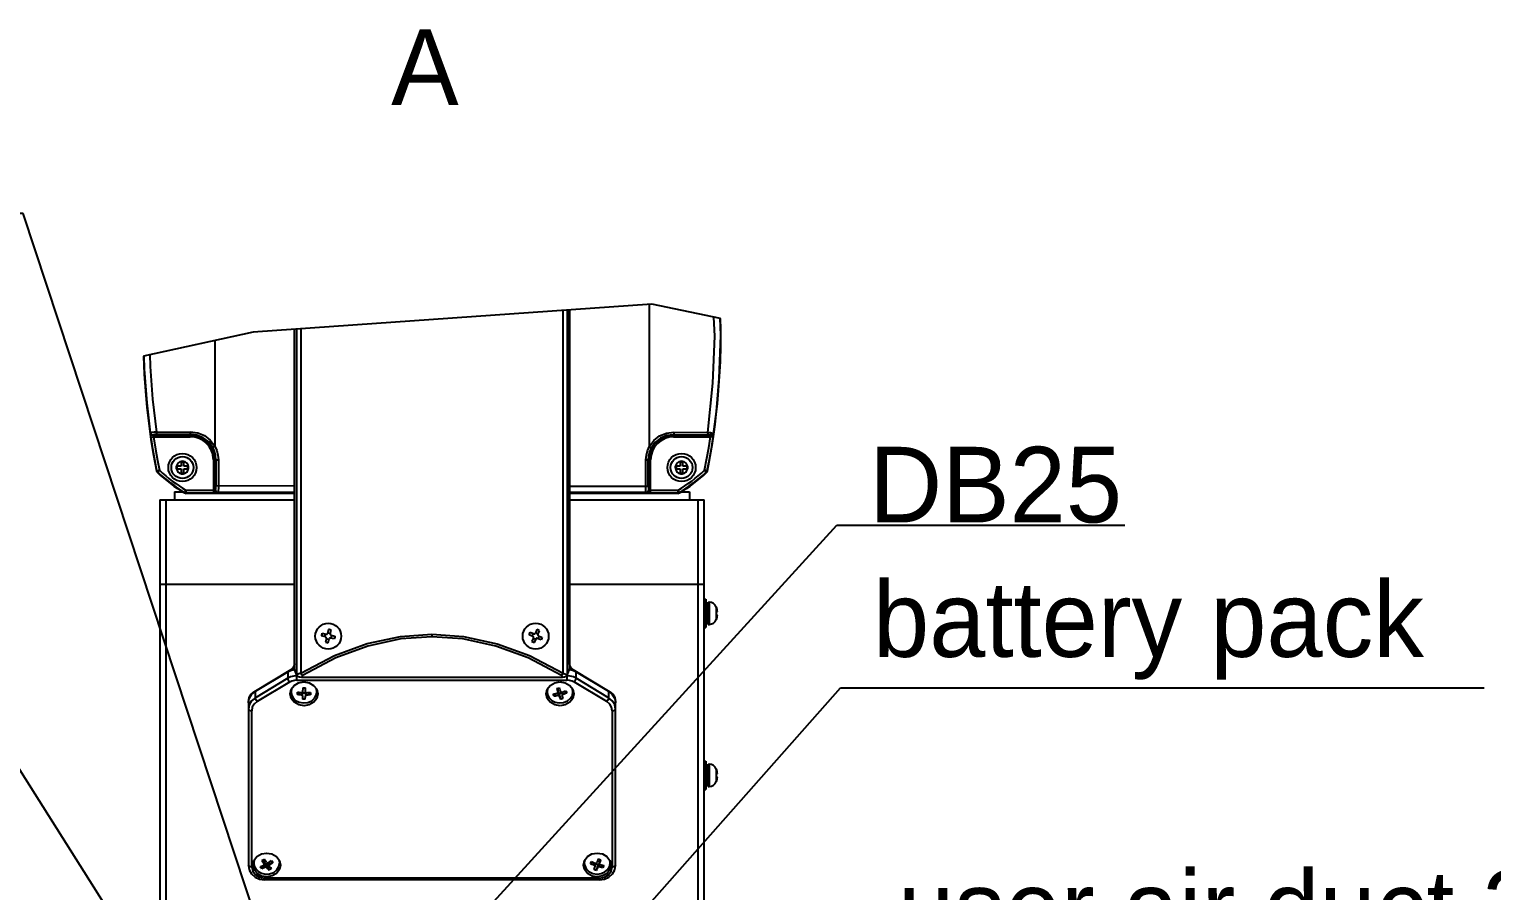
# Model space of a CAD drawing. Header units: millimetres. Extents: x 4086 to 8300, y 123 to 1549.
# Drawn here: x 6841.5 to 6976.9, y 365.7 to 445.4 of the extents above; entities that cross this region are included whole.
import ezdxf
from ezdxf import colors
from ezdxf.entities.mleader import LeaderData, LeaderLine
from ezdxf.math import Vec2, Vec3

# ---------------------------------------------------------------- set-up
doc = ezdxf.new("R2010")
doc.units = ezdxf.units.MM
doc.layers.add('50_ALL_DETAILS', color=7, linetype='Continuous')
doc.styles.add('思源黑', font='SourceHanSansCN-Normal.ttf')

msp = doc.modelspace()

# ---------------------------------------------------------------- linework, layer by layer
for p, q in [((6899.136, 419.992), (6862.229, 417.397)), ((6898.888, 419.974), (6898.888, 406.78)), ((6905.496, 418.673), (6899.136, 419.992)), ((6890.92, 385.824), (6890.92, 419.414)), ((6891.303, 419.441), (6891.303, 385.64)), ((6891.525, 386.701), (6891.525, 419.457)), ((6891.534, 386.256), (6891.534, 419.457)), ((6862.229, 417.397), (6852.073, 415.188)), ((6866.034, 417.665), (6866.034, 386.256)), ((6866.043, 386.701), (6866.043, 417.666)), ((6866.265, 385.64), (6866.265, 417.681)), ((6866.648, 417.708), (6866.648, 385.824)), ((6858.682, 416.626), (6858.682, 406.848)), ((6852.733, 408.075), (6852.738, 408.093)), ((6852.776, 407.685), (6853.013, 407.72)), ((6852.971, 407.869), (6852.976, 407.887)), ((6856.412, 407.869), (6852.971, 407.869)), ((6853.013, 407.72), (6856.412, 407.72)), ((6853.27, 408.156), (6856.39, 408.184)), ((6856.412, 407.944), (6853.296, 407.917)), ((6856.412, 407.944), (6856.412, 407.72)), ((6901.156, 407.72), (6901.156, 407.911)), ((6904.288, 407.878), (6901.156, 407.911)), ((6904.499, 407.869), (6901.156, 407.869)), ((6901.156, 407.72), (6904.554, 407.72)), ((6901.182, 408.15), (6904.318, 408.117)), ((6904.579, 407.904), (6904.499, 407.869)), ((6904.792, 407.685), (6904.554, 407.72)), ((6904.58, 407.794), (6904.59, 407.826)), ((6904.59, 407.826), (6904.583, 407.853)), ((6904.797, 407.722), (6904.792, 407.685)), ((6904.807, 407.792), (6904.797, 407.722)), ((6904.818, 407.881), (6904.807, 407.792)), ((6904.81, 407.825), (6904.827, 407.964)), ((6855.174, 404.999), (6855.174, 404.744)), ((6855.556, 404.999), (6855.174, 404.999)), ((6855.684, 405.448), (6855.438, 405.393)), ((6855.556, 405.381), (6855.556, 404.999)), ((6855.811, 405.381), (6855.556, 405.381)), ((6855.925, 405.395), (6855.684, 405.448)), ((6855.811, 404.999), (6855.811, 405.381)), ((6856.194, 404.999), (6855.811, 404.999)), ((6856.194, 404.744), (6856.194, 404.999)), ((6856.257, 404.936), (6856.212, 405.103)), ((6858.545, 405.587), (6858.545, 402.516)), ((6858.545, 405.587), (6859.009, 405.587)), ((6858.694, 402.768), (6858.694, 405.587)), ((6858.789, 405.587), (6858.789, 403.154)), ((6898.593, 402.92), (6898.593, 405.587)), ((6898.593, 405.587), (6899.023, 405.587)), ((6898.808, 403.142), (6898.808, 405.587)), ((6898.874, 405.587), (6898.874, 402.768)), ((6899.023, 402.516), (6899.023, 405.587)), ((6901.374, 404.999), (6901.374, 404.744)), ((6901.756, 404.999), (6901.374, 404.999)), ((6901.884, 405.448), (6901.638, 405.393)), ((6901.756, 405.381), (6901.756, 404.999)), ((6902.011, 405.381), (6901.756, 405.381)), ((6902.125, 405.395), (6901.884, 405.448)), ((6902.011, 404.999), (6902.011, 405.381)), ((6902.394, 404.999), (6902.011, 404.999)), ((6902.394, 404.744), (6902.394, 404.999)), ((6902.457, 404.936), (6902.412, 405.103)), ((6853.282, 404.56), (6853.56, 404.62)), ((6853.37, 404.405), (6853.565, 404.612)), ((6855.174, 404.744), (6855.556, 404.744)), ((6855.556, 404.744), (6855.556, 404.361)), ((6855.556, 404.361), (6855.811, 404.361)), ((6855.607, 404.292), (6855.684, 404.294)), ((6855.684, 404.294), (6855.758, 404.292)), ((6855.811, 404.361), (6855.811, 404.744)), ((6855.811, 404.744), (6856.194, 404.744)), ((6855.916, 404.343), (6855.999, 404.388)), ((6901.374, 404.744), (6901.756, 404.744)), ((6901.756, 404.744), (6901.756, 404.361)), ((6901.756, 404.361), (6902.011, 404.361)), ((6901.807, 404.292), (6901.884, 404.294)), ((6901.884, 404.294), (6901.958, 404.292)), ((6902.011, 404.361), (6902.011, 404.744)), ((6902.011, 404.744), (6902.394, 404.744)), ((6902.116, 404.343), (6902.199, 404.388)), ((6904.003, 404.612), (6904.198, 404.405)), ((6904.242, 404.57), (6904.006, 404.616)), ((6904.242, 404.57), (6904.285, 404.56)), ((6854.934, 402.621), (6854.934, 401.871)), ((6854.935, 402.621), (6855.708, 402.621)), ((6855.883, 402.513), (6856.028, 402.758)), ((6858.545, 402.755), (6856.031, 402.755)), ((6856.036, 402.471), (6856.036, 402.755)), ((6856.036, 402.516), (6858.545, 402.516)), ((6866.043, 402.471), (6856.036, 402.471)), ((6858.759, 402.794), (6858.694, 402.768)), ((6866.043, 403.166), (6858.789, 403.154)), ((6858.998, 402.554), (6858.933, 402.528)), ((6866.043, 402.567), (6858.998, 402.554)), ((6891.525, 403.159), (6898.808, 403.142)), ((6898.6, 402.542), (6891.525, 402.559)), ((6901.532, 402.471), (6891.525, 402.471)), ((6898.635, 402.528), (6898.6, 402.542)), ((6898.874, 402.768), (6898.839, 402.782)), ((6901.537, 402.755), (6899.023, 402.755)), ((6899.023, 402.516), (6901.532, 402.516)), ((6901.532, 402.755), (6901.532, 402.471)), ((6901.685, 402.513), (6901.54, 402.758)), ((6901.855, 402.621), (6902.633, 402.621)), ((6902.634, 402.621), (6902.634, 401.871)), ((6853.584, 401.871), (6853.584, 294.171)), ((6853.584, 401.871), (6866.043, 401.871)), ((6854.184, 294.171), (6854.184, 401.871)), ((6891.525, 401.871), (6903.984, 401.871)), ((6903.384, 401.871), (6903.384, 294.171)), ((6903.984, 294.171), (6903.984, 401.871)), ((6853.586, 394.071), (6866.043, 394.071)), ((6891.525, 394.071), (6903.982, 394.071)), ((6903.984, 392.676), (6904.134, 392.676)), ((6904.134, 392.676), (6904.134, 390.066)), ((6904.134, 392.156), (6904.347, 392.156)), ((6904.347, 390.351), (6904.347, 392.391)), ((6904.347, 392.391), (6904.437, 392.391)), ((6904.437, 392.391), (6904.437, 390.351)), ((6905.102, 391.948), (6905.102, 390.794)), ((6905.128, 391.881), (6905.122, 391.881)), ((6905.206, 391.499), (6905.122, 391.499)), ((6903.984, 390.066), (6904.134, 390.066)), ((6904.134, 390.587), (6904.347, 390.587)), ((6904.347, 390.351), (6904.437, 390.351)), ((6905.122, 391.244), (6905.206, 391.244)), ((6905.122, 390.861), (6905.127, 390.861)), ((6868.937, 389.186), (6868.567, 389.274)), ((6868.628, 389.531), (6868.998, 389.443)), ((6868.877, 389.201), (6868.938, 389.458)), ((6869.004, 389.078), (6868.917, 388.708)), ((6869.247, 388.957), (6868.99, 389.018)), ((6869.194, 389.88), (6869.107, 389.51)), ((6869.121, 389.571), (6869.378, 389.51)), ((6869.174, 388.647), (6869.261, 389.017)), ((6869.364, 389.449), (6869.451, 389.819)), ((6869.739, 388.996), (6869.369, 389.084)), ((6869.43, 389.341), (6869.8, 389.253)), ((6869.491, 389.327), (6869.43, 389.07)), ((6878.784, 389.428), (6878.784, 389.203)), ((6888.128, 389.23), (6887.779, 389.381)), ((6887.883, 389.623), (6888.232, 389.473)), ((6888.175, 389.112), (6888.024, 388.763)), ((6888.071, 389.255), (6888.175, 389.497)), ((6888.393, 388.95), (6888.15, 389.055)), ((6888.267, 388.658), (6888.417, 389.007)), ((6888.501, 389.869), (6888.351, 389.52)), ((6888.375, 389.577), (6888.618, 389.472)), ((6888.885, 388.904), (6888.535, 389.054)), ((6888.593, 389.415), (6888.744, 389.764)), ((6888.697, 389.272), (6888.593, 389.03)), ((6888.64, 389.297), (6888.989, 389.146)), ((6862.314, 384.115), (6865.746, 386.183)), ((6862.435, 384.156), (6865.43, 385.96)), ((6865.43, 385.96), (6865.43, 385.36)), ((6865.939, 386.359), (6865.808, 386.226)), ((6866.034, 386.226), (6865.808, 386.226)), ((6865.985, 386.166), (6866.041, 386.171)), ((6866.265, 385.642), (6866.034, 386.256)), ((6891.303, 385.64), (6891.534, 386.256)), ((6891.503, 386.173), (6891.583, 386.166)), ((6891.551, 386.517), (6891.525, 386.701)), ((6891.76, 386.226), (6891.534, 386.226)), ((6891.629, 386.359), (6891.551, 386.517)), ((6891.583, 386.166), (6891.873, 386.087)), ((6891.76, 386.226), (6891.629, 386.359)), ((6891.822, 386.183), (6895.253, 384.115)), ((6891.873, 386.087), (6892.138, 385.96)), ((6892.138, 385.36), (6892.138, 385.96)), ((6892.138, 385.96), (6895.132, 384.156)), ((6865.43, 385.36), (6862.435, 383.556)), ((6865.601, 384.997), (6862.607, 383.193)), ((6865.757, 384.342), (6866.033, 384.698)), ((6866.286, 385.592), (6865.985, 385.566)), ((6866.033, 384.698), (6866.442, 384.936)), ((6866.286, 385.183), (6866.286, 385.592)), ((6866.286, 385.183), (6891.281, 385.183)), ((6866.507, 385.484), (6866.713, 385.46)), ((6866.695, 385.744), (6866.648, 385.824)), ((6866.746, 385.668), (6866.695, 385.744)), ((6866.713, 385.46), (6890.855, 385.46)), ((6866.799, 385.599), (6866.746, 385.668)), ((6867.416, 384.939), (6867.83, 384.703)), ((6867.83, 384.703), (6868.11, 384.344)), ((6889.457, 384.342), (6889.733, 384.698)), ((6890.629, 385.022), (6891.116, 384.939)), ((6890.769, 385.599), (6890.821, 385.668)), ((6890.821, 385.668), (6890.874, 385.746)), ((6890.855, 385.46), (6891.058, 385.484)), ((6890.874, 385.746), (6890.92, 385.824)), ((6891.058, 385.484), (6891.215, 385.547)), ((6891.116, 384.939), (6891.53, 384.703)), ((6891.215, 385.547), (6891.303, 385.642)), ((6891.281, 385.592), (6891.281, 385.183)), ((6891.53, 384.703), (6891.81, 384.344)), ((6894.961, 383.193), (6891.966, 384.997)), ((6895.132, 383.556), (6892.138, 385.36)), ((6861.792, 383.178), (6861.861, 383.568)), ((6861.792, 383.09), (6861.869, 383.499)), ((6861.792, 383.178), (6861.792, 383.09)), ((6861.861, 383.568), (6862.039, 383.879)), ((6861.869, 383.499), (6862.091, 383.868)), ((6862.039, 383.879), (6862.314, 384.115)), ((6862.091, 383.868), (6862.435, 384.156)), ((6862.435, 383.556), (6862.091, 383.268)), ((6862.435, 383.556), (6862.435, 384.156)), ((6865.659, 383.917), (6865.757, 384.342)), ((6865.758, 383.49), (6865.659, 383.917)), ((6865.711, 384.142), (6865.757, 383.943)), ((6865.778, 384.359), (6865.734, 384.137)), ((6865.734, 384.137), (6865.734, 384.109)), ((6865.734, 384.109), (6865.778, 383.831)), ((6865.778, 383.831), (6865.922, 383.55)), ((6865.922, 383.55), (6866.162, 383.313)), ((6866.537, 384.029), (6866.328, 383.852)), ((6866.453, 383.831), (6866.328, 383.852)), ((6866.58, 383.815), (6866.453, 383.831)), ((6866.708, 383.802), (6866.58, 383.815)), ((6866.587, 384.043), (6866.716, 384.03)), ((6866.708, 384.039), (6866.708, 383.802)), ((6866.716, 384.03), (6866.761, 384.038)), ((6866.761, 384.038), (6866.794, 384.065)), ((6866.796, 383.722), (6866.786, 383.434)), ((6866.794, 384.065), (6866.808, 384.106)), ((6867.058, 383.979), (6866.794, 383.985)), ((6866.796, 383.722), (6866.796, 384.039)), ((6866.818, 384.477), (6866.808, 384.106)), ((6866.818, 384.477), (6867.082, 384.471)), ((6867.049, 383.428), (6867.06, 383.716)), ((6867.06, 384.033), (6867.058, 383.979)), ((6867.06, 384.033), (6867.06, 383.716)), ((6867.072, 384.1), (6867.082, 384.471)), ((6867.152, 383.791), (6867.106, 383.78)), ((6867.114, 384.03), (6867.159, 384.02)), ((6867.152, 383.791), (6867.152, 384.02)), ((6867.281, 383.798), (6867.152, 383.791)), ((6867.159, 384.02), (6867.288, 384.027)), ((6867.288, 384.027), (6867.415, 384.037)), ((6867.532, 383.824), (6867.303, 384.028)), ((6867.415, 384.037), (6867.54, 384.052)), ((6867.917, 383.513), (6868.077, 383.793)), ((6868.077, 383.793), (6868.133, 384.081)), ((6868.134, 384.109), (6868.09, 384.387)), ((6868.11, 384.344), (6868.209, 383.917)), ((6868.209, 383.917), (6868.111, 383.493)), ((6868.133, 384.081), (6868.134, 384.109)), ((6889.359, 383.917), (6889.457, 384.342)), ((6889.458, 383.49), (6889.359, 383.917)), ((6889.411, 384.142), (6889.457, 383.943)), ((6889.48, 384.372), (6889.434, 384.109)), ((6889.434, 384.109), (6889.481, 383.821)), ((6890.316, 383.956), (6890.092, 383.698)), ((6890.212, 383.71), (6890.092, 383.698)), ((6890.261, 383.946), (6890.384, 383.968)), ((6890.34, 384.422), (6890.594, 384.485)), ((6890.384, 383.968), (6890.424, 383.987)), ((6890.41, 384.181), (6890.446, 384.064)), ((6890.424, 383.987), (6890.446, 384.021)), ((6890.446, 384.381), (6890.428, 384.433)), ((6890.446, 384.381), (6890.446, 384.064)), ((6890.446, 384.021), (6890.446, 384.064)), ((6890.457, 383.968), (6890.457, 383.748)), ((6890.544, 384.046), (6890.569, 384.011)), ((6890.569, 383.695), (6890.569, 384.011)), ((6890.586, 383.96), (6890.569, 384.011)), ((6890.839, 384.023), (6890.586, 383.96)), ((6890.674, 383.42), (6890.586, 383.96)), ((6890.628, 384.363), (6890.594, 384.485)), ((6890.664, 384.244), (6890.628, 384.363)), ((6890.639, 383.505), (6890.674, 383.42)), ((6890.699, 384.127), (6890.664, 384.244)), ((6890.717, 383.428), (6890.674, 383.42)), ((6890.763, 384.072), (6890.811, 384.074)), ((6890.811, 384.074), (6890.934, 384.115)), ((6890.822, 384.075), (6890.822, 383.854)), ((6890.858, 383.661), (6890.822, 383.758)), ((6890.884, 383.854), (6890.844, 383.831)), ((6890.884, 383.854), (6890.884, 384.075)), ((6891.007, 383.895), (6890.884, 383.854)), ((6890.934, 384.115), (6891.056, 384.159)), ((6891.249, 383.987), (6891.011, 384.142)), ((6891.056, 384.159), (6891.176, 384.207)), ((6891.811, 383.493), (6891.535, 383.136)), ((6891.61, 383.504), (6891.779, 383.799)), ((6891.779, 383.799), (6891.834, 384.109)), ((6891.834, 384.109), (6891.792, 384.367)), ((6891.81, 384.344), (6891.909, 383.917)), ((6891.909, 383.917), (6891.811, 383.493)), ((6895.132, 384.156), (6895.132, 383.556)), ((6895.132, 384.156), (6895.477, 383.868)), ((6895.477, 383.268), (6895.132, 383.556)), ((6895.477, 383.868), (6895.699, 383.499)), ((6895.699, 383.499), (6895.776, 383.09)), ((6895.707, 383.568), (6895.776, 383.178)), ((6895.776, 383.09), (6895.776, 383.178)), ((6861.792, 383.09), (6861.792, 368.037)), ((6862.092, 367.887), (6862.092, 382.34)), ((6895.476, 382.34), (6895.476, 367.887)), ((6895.776, 368.037), (6895.776, 383.09)), ((6903.984, 377.676), (6904.134, 377.676)), ((6904.134, 377.676), (6904.134, 375.066)), ((6904.134, 377.156), (6904.347, 377.156)), ((6904.347, 377.391), (6904.437, 377.391)), ((6904.347, 375.351), (6904.347, 377.391)), ((6904.437, 377.391), (6904.437, 375.351)), ((6905.102, 376.948), (6905.102, 375.794)), ((6905.128, 376.881), (6905.122, 376.881)), ((6905.206, 376.499), (6905.122, 376.499)), ((6903.984, 375.066), (6904.134, 375.066)), ((6904.134, 375.587), (6904.347, 375.587)), ((6904.347, 375.351), (6904.437, 375.351)), ((6905.122, 376.244), (6905.206, 376.244)), ((6905.122, 375.861), (6905.127, 375.861)), ((6862.209, 368.069), (6862.307, 368.494)), ((6862.261, 368.294), (6862.307, 368.094)), ((6862.336, 368.532), (6862.284, 368.261)), ((6862.284, 368.261), (6862.334, 367.964)), ((6862.307, 368.494), (6862.583, 368.85)), ((6862.583, 368.85), (6862.992, 369.088)), ((6863.047, 368.481), (6863.232, 368.584)), ((6863.219, 368.525), (6863.047, 368.481)), ((6863.183, 368.266), (6863.253, 368.163)), ((6863.219, 368.525), (6863.313, 368.577)), ((6863.253, 368.48), (6863.219, 368.525)), ((6863.232, 368.584), (6863.27, 368.605)), ((6863.253, 368.48), (6863.253, 368.163)), ((6863.267, 368.18), (6863.267, 368.438)), ((6863.337, 368.496), (6863.27, 368.605)), ((6863.406, 368.389), (6863.337, 368.496)), ((6863.475, 368.286), (6863.406, 368.389)), ((6863.475, 368.286), (6863.51, 368.257)), ((6863.51, 368.257), (6863.554, 368.249)), ((6863.554, 368.249), (6863.599, 368.263)), ((6863.599, 368.263), (6863.707, 368.333)), ((6863.701, 368.003), (6863.701, 368.286)), ((6863.707, 368.333), (6863.814, 368.406)), ((6863.742, 368.07), (6863.742, 368.322)), ((6863.814, 368.406), (6863.919, 368.482)), ((6864.062, 368.29), (6863.815, 368.406)), ((6863.966, 369.091), (6864.38, 368.855)), ((6864.38, 368.855), (6864.66, 368.496)), ((6864.619, 367.923), (6864.684, 368.261)), ((6864.684, 368.261), (6864.64, 368.521)), ((6864.66, 368.496), (6864.759, 368.069)), ((6892.809, 368.069), (6892.907, 368.494)), ((6892.861, 368.294), (6892.907, 368.094)), ((6892.884, 368.261), (6892.919, 368.013)), ((6892.907, 368.494), (6893.183, 368.85)), ((6893.676, 368.3), (6893.473, 368.178)), ((6893.801, 368.285), (6893.921, 368.237)), ((6894.01, 368.248), (6894.037, 368.283)), ((6894.081, 368.397), (6894.037, 368.283)), ((6894.169, 368.633), (6894.416, 368.554)), ((6894.279, 368.175), (6894.285, 368.52)), ((6894.28, 368.493), (6894.285, 368.52)), ((6894.306, 368.571), (6894.285, 368.52)), ((6894.285, 368.203), (6894.329, 368.317)), ((6894.329, 368.317), (6894.373, 368.434)), ((6894.373, 368.434), (6894.416, 368.554)), ((6894.98, 368.855), (6895.26, 368.496)), ((6895.284, 368.261), (6895.249, 368.509)), ((6895.26, 368.496), (6895.359, 368.069)), ((6895.282, 368.203), (6895.284, 368.261)), ((6861.792, 368.037), (6861.863, 367.628)), ((6861.863, 367.628), (6862.073, 367.256)), ((6862.092, 367.887), (6862.185, 367.486)), ((6862.185, 367.486), (6862.443, 367.152)), ((6862.308, 367.642), (6862.209, 368.069)), ((6862.588, 367.283), (6862.308, 367.642)), ((6862.334, 367.964), (6862.474, 367.699)), ((6862.443, 367.152), (6862.829, 366.928)), ((6862.474, 367.699), (6862.709, 367.467)), ((6862.829, 366.928), (6863.292, 366.848)), ((6862.952, 367.852), (6862.906, 367.918)), ((6863.247, 368.041), (6863.048, 367.726)), ((6863.154, 367.766), (6863.048, 367.726)), ((6863.118, 368.004), (6863.226, 368.055)), ((6863.26, 367.812), (6863.154, 367.766)), ((6863.226, 368.055), (6863.257, 368.083)), ((6863.267, 368.119), (6863.253, 368.163)), ((6863.257, 368.083), (6863.267, 368.119)), ((6863.368, 367.863), (6863.26, 367.812)), ((6863.316, 368.15), (6863.267, 368.217)), ((6863.267, 368.119), (6863.267, 368.156)), ((6863.316, 368.15), (6863.288, 368.106)), ((6863.368, 368.18), (6863.316, 368.15)), ((6863.368, 368.18), (6863.368, 367.863)), ((6863.458, 368.183), (6863.493, 368.156)), ((6863.493, 367.839), (6863.458, 367.865)), ((6863.493, 367.839), (6863.493, 368.156)), ((6863.526, 368.111), (6863.493, 368.156)), ((6863.493, 367.839), (6863.562, 367.755)), ((6863.701, 368.208), (6863.526, 368.111)), ((6863.698, 367.604), (6863.526, 368.111)), ((6863.562, 367.755), (6863.631, 367.676)), ((6863.631, 367.676), (6863.698, 367.604)), ((6863.736, 367.622), (6863.698, 367.604)), ((6863.71, 368.038), (6863.701, 368.003)), ((6863.701, 368.003), (6863.715, 367.963)), ((6863.742, 368.07), (6863.71, 368.038)), ((6863.784, 367.879), (6863.715, 367.963)), ((6863.85, 368.14), (6863.742, 368.07)), ((6863.747, 367.247), (6864.132, 367.386)), ((6863.92, 367.727), (6863.884, 367.704)), ((6864.132, 367.386), (6864.431, 367.622)), ((6864.431, 367.622), (6864.619, 367.923)), ((6864.759, 368.069), (6864.661, 367.644)), ((6892.908, 367.642), (6892.809, 368.069)), ((6893.188, 367.283), (6892.908, 367.642)), ((6893.308, 367.468), (6893.668, 367.286)), ((6893.59, 368.122), (6893.473, 368.178)), ((6893.709, 368.07), (6893.59, 368.122)), ((6893.83, 368.022), (6893.709, 368.07)), ((6893.795, 367.738), (6893.751, 367.654)), ((6893.839, 367.827), (6893.795, 367.738)), ((6893.83, 368.237), (6893.83, 368.022)), ((6893.883, 367.922), (6893.839, 367.827)), ((6893.883, 367.922), (6893.889, 367.947)), ((6893.889, 367.947), (6893.889, 368.237)), ((6894.109, 368.109), (6893.902, 368.176)), ((6894.109, 368.109), (6893.999, 367.575)), ((6894.086, 367.748), (6894.131, 367.843)), ((6894.131, 368.16), (6894.109, 368.109)), ((6894.131, 368.16), (6894.157, 368.192)), ((6894.131, 368.16), (6894.131, 367.843)), ((6894.158, 367.874), (6894.131, 367.843)), ((6894.157, 368.192), (6894.197, 368.209)), ((6894.197, 368.209), (6894.246, 368.206)), ((6894.246, 367.889), (6894.246, 368.206)), ((6894.367, 367.86), (6894.246, 367.889)), ((6894.276, 366.848), (6894.739, 366.928)), ((6894.285, 368.203), (6894.279, 368.175)), ((6894.299, 368.125), (6894.338, 368.103)), ((6894.338, 368.103), (6894.458, 368.074)), ((6894.603, 367.816), (6894.38, 368.093)), ((6894.458, 368.074), (6894.577, 368.05)), ((6894.577, 368.05), (6894.695, 368.031)), ((6895.261, 367.644), (6894.985, 367.288)), ((6895.21, 367.901), (6895.282, 368.203)), ((6895.359, 368.069), (6895.261, 367.644)), ((6895.383, 367.486), (6895.476, 367.887)), ((6895.704, 367.628), (6895.776, 368.037)), ((6862.825, 366.764), (6863.292, 366.698)), ((6863.292, 366.698), (6863.292, 366.848)), ((6894.276, 366.848), (6863.292, 366.848)), ((6894.276, 366.698), (6863.292, 366.698)), ((6894.276, 366.848), (6894.276, 366.698)), ((6894.276, 366.698), (6894.744, 366.765))]:
    msp.add_line(p, q)
for points in [[(6904.318, 408.117), (6904.797, 412.694), (6904.956, 417.039), (6904.89, 418.798)], [(6904.751, 407.118), (6904.877, 407.972), (6904.993, 408.842), (6905.104, 409.773), (6905.212, 410.81), (6905.316, 411.99), (6905.408, 413.292), (6905.477, 414.68), (6905.517, 416.131), (6905.521, 417.637), (6905.496, 418.673)], [(6905.424, 418.687), (6905.479, 417.128), (6905.351, 413.125), (6905.087, 410.055), (6904.827, 407.964)], [(6852.073, 415.188), (6852.147, 413.517), (6852.255, 411.941), (6852.394, 410.43), (6852.561, 408.949), (6852.761, 407.479), (6852.998, 406.021), (6853.282, 404.56)], [(6852.738, 408.093), (6852.413, 410.866), (6852.184, 413.978), (6852.152, 415.205)], [(6852.679, 415.32), (6852.706, 414.234), (6852.919, 411.195), (6853.27, 408.156)], [(6852.776, 407.685), (6852.751, 407.872), (6852.736, 408.014), (6852.733, 408.075)], [(6852.733, 408.075), (6852.774, 407.972), (6852.859, 407.897), (6852.971, 407.869)], [(6853.27, 408.156), (6853.061, 408.141), (6852.893, 408.124), (6852.78, 408.107), (6852.738, 408.093)], [(6852.738, 408.093), (6852.779, 407.99), (6852.863, 407.915), (6852.976, 407.887)], [(6853.326, 404.57), (6853.124, 405.576), (6852.942, 406.614), (6852.776, 407.685)], [(6852.971, 407.869), (6852.973, 407.845), (6852.988, 407.792), (6853.013, 407.72)], [(6853.296, 407.917), (6853.133, 407.912), (6853.02, 407.901), (6852.976, 407.887)], [(6853.013, 407.72), (6853.19, 406.579), (6853.376, 405.533), (6853.561, 404.615)], [(6853.27, 408.156), (6853.274, 408.044), (6853.283, 407.957), (6853.296, 407.917)], [(6856.39, 408.184), (6856.393, 408.072), (6856.401, 407.985), (6856.412, 407.944)], [(6856.39, 408.184), (6857.098, 408.091), (6857.726, 407.827), (6858.265, 407.406), (6858.682, 406.848)], [(6858.493, 406.732), (6858.119, 407.234), (6857.613, 407.628), (6857.03, 407.868), (6856.412, 407.944)], [(6898.888, 406.78), (6899.308, 407.363), (6899.845, 407.789), (6900.481, 408.059), (6901.182, 408.15)], [(6901.156, 407.911), (6900.528, 407.831), (6899.93, 407.576), (6899.438, 407.178), (6899.076, 406.67)], [(6901.182, 408.15), (6901.178, 408.038), (6901.168, 407.951), (6901.156, 407.911)], [(6904.007, 404.615), (6904.228, 405.722), (6904.397, 406.701), (6904.554, 407.72)], [(6904.792, 407.685), (6904.626, 406.614), (6904.444, 405.576), (6904.242, 404.57)], [(6904.318, 408.117), (6904.313, 408.006), (6904.303, 407.918), (6904.288, 407.878)], [(6904.499, 407.869), (6904.437, 407.874), (6904.37, 407.876), (6904.288, 407.878)], [(6904.318, 408.117), (6904.447, 408.108), (6904.566, 408.098), (6904.668, 408.088)], [(6904.583, 407.853), (6904.555, 407.864), (6904.499, 407.869)], [(6904.554, 407.72), (6904.569, 407.76), (6904.58, 407.794)], [(6904.668, 408.088), (6904.639, 407.983), (6904.579, 407.904)], [(6904.827, 407.964), (6904.788, 407.891), (6904.703, 407.841), (6904.59, 407.826)], [(6904.668, 408.088), (6904.765, 408.066), (6904.814, 408.029), (6904.827, 407.964)], [(6858.682, 406.848), (6858.591, 406.796), (6858.523, 406.755), (6858.493, 406.733)], [(6858.789, 405.587), (6858.756, 405.984), (6858.656, 406.37), (6858.493, 406.732)], [(6858.682, 406.848), (6858.862, 406.449), (6858.972, 406.024), (6859.009, 405.587)], [(6898.593, 405.587), (6898.627, 405.999), (6898.726, 406.401), (6898.888, 406.78)], [(6899.076, 406.67), (6898.929, 406.325), (6898.839, 405.961), (6898.808, 405.587)], [(6898.888, 406.78), (6898.979, 406.731), (6899.046, 406.691), (6899.076, 406.67)], [(6904.285, 404.56), (6904.458, 405.408), (6904.612, 406.262), (6904.751, 407.118)], [(6855.438, 405.393), (6855.26, 405.263), (6855.154, 405.099), (6855.11, 404.931), (6855.115, 404.777)], [(6856.212, 405.103), (6856.104, 405.266), (6855.925, 405.395)], [(6855.999, 404.388), (6856.08, 404.452), (6856.154, 404.538), (6856.216, 404.647), (6856.254, 404.781), (6856.257, 404.936)], [(6859.009, 405.587), (6859.008, 402.92), (6859.006, 402.734), (6859.002, 402.604), (6858.998, 402.554)], [(6901.638, 405.393), (6901.46, 405.263), (6901.354, 405.099), (6901.31, 404.931), (6901.315, 404.777)], [(6902.412, 405.103), (6902.304, 405.266), (6902.125, 405.395)], [(6902.199, 404.388), (6902.28, 404.452), (6902.354, 404.538), (6902.416, 404.647), (6902.454, 404.781), (6902.457, 404.936)], [(6855.115, 404.777), (6855.154, 404.644), (6855.215, 404.536)], [(6855.215, 404.536), (6855.289, 404.451), (6855.369, 404.388), (6855.45, 404.344), (6855.531, 404.319), (6855.607, 404.292)], [(6855.758, 404.292), (6855.835, 404.319), (6855.916, 404.343)], [(6901.315, 404.777), (6901.354, 404.644), (6901.415, 404.536)], [(6901.415, 404.536), (6901.489, 404.451), (6901.569, 404.388), (6901.65, 404.344), (6901.731, 404.319), (6901.807, 404.292)], [(6901.958, 404.292), (6902.035, 404.319), (6902.116, 404.343)], [(6858.545, 402.755), (6858.614, 402.757), (6858.669, 402.761), (6858.694, 402.768)], [(6858.933, 402.528), (6858.87, 402.522), (6858.73, 402.517), (6858.545, 402.516)], [(6858.933, 402.528), (6858.816, 402.559), (6858.728, 402.645), (6858.694, 402.768)], [(6858.759, 402.794), (6858.774, 402.846), (6858.785, 402.979), (6858.789, 403.154)], [(6858.759, 402.794), (6858.79, 402.677), (6858.875, 402.588), (6858.998, 402.554)], [(6898.6, 402.542), (6898.597, 402.596), (6898.595, 402.723), (6898.593, 402.92)], [(6898.6, 402.542), (6898.717, 402.573), (6898.805, 402.659), (6898.839, 402.782)], [(6898.874, 402.768), (6898.843, 402.651), (6898.757, 402.562), (6898.635, 402.528)], [(6899.023, 402.516), (6898.838, 402.517), (6898.698, 402.522), (6898.635, 402.528)], [(6898.808, 403.142), (6898.812, 402.969), (6898.824, 402.836), (6898.839, 402.782)], [(6898.874, 402.768), (6898.898, 402.762), (6898.953, 402.757), (6899.023, 402.755)], [(6866.648, 385.824), (6869.762, 387.463), (6872.778, 388.565), (6875.87, 389.226), (6878.784, 389.428)], [(6878.784, 389.203), (6875.905, 389.001), (6872.849, 388.339), (6869.873, 387.237), (6866.799, 385.599)], [(6868.567, 389.274), (6868.586, 389.36), (6868.606, 389.446), (6868.628, 389.531)], [(6868.917, 388.708), (6869.002, 388.686), (6869.087, 388.665), (6869.174, 388.647)], [(6869.451, 389.819), (6869.366, 389.841), (6869.28, 389.862), (6869.194, 389.88)], [(6869.8, 389.253), (6869.782, 389.167), (6869.762, 389.081), (6869.739, 388.996)], [(6878.784, 389.428), (6881.709, 389.225), (6884.805, 388.561), (6887.816, 387.459), (6890.92, 385.824)], [(6890.769, 385.599), (6887.683, 387.243), (6884.701, 388.344), (6881.649, 389.003), (6878.784, 389.203)], [(6887.779, 389.381), (6887.812, 389.462), (6887.846, 389.543), (6887.883, 389.623)], [(6888.024, 388.763), (6888.104, 388.726), (6888.185, 388.691), (6888.267, 388.658)], [(6888.744, 389.764), (6888.664, 389.801), (6888.583, 389.836), (6888.501, 389.869)], [(6888.989, 389.146), (6888.956, 389.065), (6888.921, 388.984), (6888.885, 388.904)], [(6865.43, 385.96), (6865.695, 386.087), (6865.985, 386.166)], [(6865.808, 386.226), (6865.788, 386.211), (6865.767, 386.196), (6865.746, 386.183)], [(6866.043, 386.701), (6866.017, 386.517), (6865.939, 386.359)], [(6891.822, 386.183), (6891.8, 386.196), (6891.78, 386.211), (6891.76, 386.226)], [(6865.985, 385.566), (6865.695, 385.487), (6865.43, 385.36)], [(6865.43, 385.36), (6865.453, 385.256), (6865.516, 385.123), (6865.601, 384.997)], [(6866.286, 385.183), (6866.045, 385.161), (6865.813, 385.099), (6865.601, 384.997)], [(6866.648, 385.824), (6866.473, 385.781), (6866.346, 385.72), (6866.265, 385.639)], [(6866.265, 385.642), (6866.349, 385.549), (6866.507, 385.484)], [(6866.442, 384.936), (6866.929, 385.022), (6867.416, 384.939)], [(6866.799, 385.599), (6866.761, 385.563), (6866.732, 385.516), (6866.713, 385.46)], [(6889.733, 384.698), (6890.142, 384.936), (6890.629, 385.022)], [(6890.769, 385.599), (6890.807, 385.564), (6890.835, 385.516), (6890.855, 385.46)], [(6890.92, 385.824), (6891.096, 385.781), (6891.222, 385.72), (6891.303, 385.639)], [(6892.138, 385.36), (6891.873, 385.487), (6891.583, 385.566), (6891.281, 385.592)], [(6891.966, 384.997), (6891.754, 385.099), (6891.523, 385.161), (6891.281, 385.183)], [(6891.966, 384.997), (6892.052, 385.123), (6892.115, 385.256), (6892.138, 385.36)], [(6862.091, 383.268), (6861.869, 382.9), (6861.792, 382.49)], [(6862.607, 383.193), (6862.331, 382.962), (6862.153, 382.668), (6862.092, 382.34)], [(6862.607, 383.193), (6862.521, 383.32), (6862.458, 383.453), (6862.435, 383.556)], [(6866.451, 382.895), (6866.038, 383.132), (6865.758, 383.49)], [(6866.162, 383.313), (6866.492, 383.143), (6866.901, 383.07)], [(6866.328, 383.852), (6866.329, 383.927), (6866.331, 384.003), (6866.335, 384.081)], [(6866.335, 384.081), (6866.46, 384.06), (6866.587, 384.043)], [(6866.796, 383.722), (6866.785, 383.76), (6866.753, 383.788), (6866.708, 383.802)], [(6866.917, 383.427), (6866.873, 383.429), (6866.829, 383.431), (6866.786, 383.434)], [(6866.901, 383.07), (6867.301, 383.119), (6867.652, 383.276), (6867.917, 383.513)], [(6867.049, 383.428), (6867.005, 383.427), (6866.961, 383.426), (6866.917, 383.427)], [(6867.106, 383.78), (6867.073, 383.753), (6867.06, 383.716)], [(6867.072, 384.1), (6867.083, 384.059), (6867.114, 384.03)], [(6867.532, 383.824), (6867.408, 383.809), (6867.281, 383.798)], [(6868.111, 383.493), (6867.835, 383.136), (6867.426, 382.899)], [(6867.54, 384.052), (6867.539, 383.975), (6867.537, 383.898), (6867.532, 383.824)], [(6890.639, 382.813), (6890.151, 382.895), (6889.738, 383.132), (6889.458, 383.49)], [(6889.481, 383.821), (6889.63, 383.54), (6889.865, 383.311)], [(6889.865, 383.311), (6890.177, 383.148), (6890.552, 383.072), (6890.967, 383.11)], [(6890.019, 383.918), (6890.139, 383.93), (6890.261, 383.946)], [(6890.092, 383.698), (6890.066, 383.769), (6890.041, 383.842), (6890.019, 383.918)], [(6890.457, 383.748), (6890.334, 383.727), (6890.212, 383.71)], [(6890.34, 384.422), (6890.375, 384.3), (6890.41, 384.181)], [(6890.457, 384.065), (6890.504, 384.065), (6890.544, 384.046)], [(6890.569, 383.695), (6890.544, 383.728), (6890.504, 383.747), (6890.457, 383.748)], [(6890.569, 383.695), (6890.604, 383.597), (6890.639, 383.505)], [(6890.699, 384.127), (6890.724, 384.091), (6890.763, 384.072)], [(6890.801, 383.447), (6890.759, 383.437), (6890.717, 383.428)], [(6890.928, 383.483), (6890.886, 383.47), (6890.844, 383.458), (6890.801, 383.447)], [(6890.844, 383.831), (6890.821, 383.797), (6890.822, 383.758)], [(6890.928, 383.483), (6890.893, 383.569), (6890.858, 383.661)], [(6890.967, 383.11), (6891.33, 383.263), (6891.61, 383.504)], [(6891.249, 383.987), (6891.129, 383.939), (6891.007, 383.895)], [(6891.176, 384.207), (6891.202, 384.132), (6891.227, 384.059), (6891.249, 383.987)], [(6895.132, 383.556), (6895.109, 383.453), (6895.047, 383.32), (6894.961, 383.193)], [(6895.476, 382.34), (6895.415, 382.668), (6895.237, 382.962), (6894.961, 383.193)], [(6895.253, 384.115), (6895.529, 383.879), (6895.707, 383.568)], [(6895.776, 382.49), (6895.699, 382.9), (6895.477, 383.268)], [(6861.792, 382.49), (6861.832, 382.415), (6861.942, 382.36), (6862.092, 382.34)], [(6867.426, 382.899), (6866.939, 382.813), (6866.451, 382.895)], [(6891.535, 383.136), (6891.126, 382.899), (6890.639, 382.813)], [(6895.476, 382.34), (6895.626, 382.36), (6895.736, 382.415), (6895.776, 382.49)], [(6862.992, 369.088), (6863.479, 369.173), (6863.966, 369.091)], [(6863.047, 368.481), (6863.115, 368.372), (6863.183, 368.266)], [(6863.253, 368.48), (6863.267, 368.442), (6863.267, 368.438)], [(6864.062, 368.29), (6863.957, 368.213), (6863.85, 368.14)], [(6863.919, 368.482), (6863.969, 368.417), (6864.016, 368.353), (6864.062, 368.29)], [(6892.937, 368.533), (6892.886, 368.318), (6892.884, 368.261)], [(6893.183, 368.85), (6893.592, 369.088), (6894.079, 369.173)], [(6893.473, 368.178), (6893.502, 368.248), (6893.532, 368.319), (6893.565, 368.392)], [(6893.565, 368.392), (6893.682, 368.337), (6893.801, 368.285)], [(6893.921, 368.237), (6893.968, 368.231), (6894.01, 368.248)], [(6894.079, 369.173), (6894.566, 369.091), (6894.98, 368.855)], [(6894.169, 368.633), (6894.125, 368.514), (6894.081, 368.397)], [(6862.092, 367.887), (6861.942, 367.907), (6861.832, 367.962), (6861.792, 368.037)], [(6862.073, 367.256), (6862.404, 366.957), (6862.825, 366.764)], [(6863.976, 367.051), (6863.489, 366.965), (6863.001, 367.047), (6862.588, 367.283)], [(6862.709, 367.467), (6863.011, 367.306), (6863.363, 367.227), (6863.747, 367.247)], [(6862.906, 367.918), (6863.011, 367.959), (6863.118, 368.004)], [(6863.048, 367.726), (6862.999, 367.788), (6862.952, 367.852)], [(6863.368, 368.18), (6863.413, 368.192), (6863.458, 368.183)], [(6863.458, 367.865), (6863.413, 367.873), (6863.368, 367.863)], [(6863.811, 367.662), (6863.773, 367.641), (6863.736, 367.622)], [(6863.92, 367.727), (6863.853, 367.8), (6863.784, 367.879)], [(6863.884, 367.704), (6863.847, 367.683), (6863.811, 367.662)], [(6864.661, 367.644), (6864.385, 367.288), (6863.976, 367.051)], [(6892.919, 368.013), (6893.058, 367.721), (6893.308, 367.468)], [(6894.089, 366.965), (6893.601, 367.047), (6893.188, 367.283)], [(6893.668, 367.286), (6894.065, 367.222), (6894.456, 367.273), (6894.795, 367.423)], [(6893.875, 367.611), (6893.833, 367.625), (6893.792, 367.639), (6893.751, 367.654)], [(6893.889, 367.947), (6893.887, 367.961), (6893.868, 367.997), (6893.83, 368.022)], [(6893.999, 367.575), (6893.957, 367.586), (6893.916, 367.598), (6893.875, 367.611)], [(6893.999, 367.575), (6894.042, 367.659), (6894.086, 367.748)], [(6894.985, 367.288), (6894.576, 367.051), (6894.089, 366.965)], [(6894.246, 367.889), (6894.199, 367.891), (6894.158, 367.874)], [(6894.279, 368.175), (6894.28, 368.161), (6894.299, 368.125)], [(6894.603, 367.816), (6894.486, 367.836), (6894.367, 367.86)], [(6894.695, 368.031), (6894.666, 367.957), (6894.636, 367.885), (6894.603, 367.816)], [(6894.739, 366.928), (6895.124, 367.152), (6895.383, 367.486)], [(6894.744, 366.765), (6895.164, 366.957), (6895.495, 367.256), (6895.704, 367.628)], [(6894.795, 367.423), (6895.05, 367.644), (6895.21, 367.901)], [(6895.776, 368.037), (6895.736, 367.962), (6895.626, 367.907), (6895.476, 367.887)]]:
    msp.add_lwpolyline(points)
for centre, radius in [((6855.684, 404.871), 1.305), ((6901.884, 404.871), 1.305), ((6855.684, 404.871), 1.02), ((6901.884, 404.871), 1.02), ((6869.184, 389.256), 1.2), ((6888.384, 389.256), 1.2)]:
    msp.add_circle(centre, radius)
for centre, radius, start, end in [((6856.412, 405.587), 2.282, 0, 90), ((6856.412, 405.587), 2.132, 0, 90.00003), ((6901.156, 405.587), 2.282, 90, 180), ((6901.156, 405.587), 2.132, 90, 180), ((6853.576, 404.624), 0.3, 192.21246, 226.75413), ((6853.576, 404.624), 0.256, 192.21246, 226.75413), ((6863.236, 414.894), 14.4, 226.75413, 239.2927), ((6863.236, 414.894), 14.356, 226.75413, 239.2927), ((6863.236, 414.894), 14.116, 226.73465, 239.30935), ((6894.332, 414.894), 14.116, 300.69065, 313.26544), ((6894.332, 414.894), 14.356, 300.7073, 313.24587), ((6894.332, 414.894), 14.4, 300.7073, 313.24587), ((6903.992, 404.624), 0.256, 313.24587, 347.78754), ((6903.992, 404.624), 0.3, 313.24587, 347.78754), ((6856.036, 402.771), 0.3, 239.2927, 270), ((6856.036, 402.771), 0.256, 239.2927, 270), ((6901.532, 402.771), 0.256, 270, 300.7073), ((6901.532, 402.771), 0.3, 270, 300.7073), ((6904.437, 391.671), 0.72, 22.61979, 89.99977), ((6903.717, 391.371), 1.495, 4.89378, 22.61986), ((6903.717, 391.371), 1.411, 354.81427, 5.18573), ((6904.437, 391.071), 0.72, 270, 337.38021), ((6903.717, 391.371), 1.495, 337.38014, 355.10622), ((6868.917, 389.099), 0.09, 346.6731, 76.6731), ((6869.019, 389.531), 0.09, 256.6731, 346.6731), ((6869.349, 388.996), 0.09, 76.6731, 166.6731), ((6869.451, 389.428), 0.09, 166.6731, 256.6731), ((6888.092, 389.148), 0.09, 336.6731, 66.6731), ((6888.268, 389.555), 0.09, 246.6731, 336.6731), ((6888.5, 388.972), 0.09, 66.6731, 156.6731), ((6888.676, 389.38), 0.09, 156.6731, 246.6731), ((6904.437, 376.671), 0.72, 22.61979, 89.99977), ((6903.717, 376.371), 1.495, 4.89378, 22.61986), ((6903.717, 376.371), 1.411, 354.81427, 5.18573), ((6904.437, 376.071), 0.72, 270, 337.38021), ((6903.717, 376.371), 1.495, 337.38014, 355.10622)]:
    msp.add_arc(centre, radius, start, end)

# ---------------------------------------------------------------- texts
at = {"layer": '50_ALL_DETAILS', "color": 7, "linetype": 'Continuous', "insert": (6875.007, 445.448), "char_height": 7, "width": 4.22315, "attachment_point": 1, "line_spacing_factor": 0.9, "style": '思源黑'}
msp.add_mtext('A', dxfattribs=at)

# ---------------------------------------------------------------- leaders
ml = msp.add_multileader_mtext('Standard')
ml.set_content('{\\C256;network port}', style='思源黑')
ml.set_leader_properties()
ml.build(insert=Vec2(0, 0))
ml.multileader.update_dxf_attribs({"text_left_attachment_type": 5, "text_right_attachment_type": 5, "dogleg_length": 1, "arrow_head_size": 6})
ctx = ml.context
ctx.base_point, ctx.char_height, ctx.arrow_head_size, ctx.plane_origin = Vec3(6779.359, 428.389), 7, 6, Vec3(6865.368, 354.384)
ctx.left_attachment, ctx.right_attachment, ctx.text_align_type = 5, 5, 2
notes = []
notes.append((ctx, [(0, (1, 1, 0), (6840.947, 428.389), (-1, 0), 1, [(0, [(6865.368, 354.384)], 0, [])])]))
ctx.mtext.insert, ctx.mtext.alignment, ctx.mtext.flow_direction = Vec3(6837.947, 438.218), 3, 5
ml = msp.add_multileader_mtext('Standard')
ml.set_content('DB25', style='思源黑')
ml.set_leader_properties()
ml.build(insert=Vec2(0, 0))
ml.multileader.update_dxf_attribs({"text_left_attachment_type": 5, "text_right_attachment_type": 5, "dogleg_length": 1, "arrow_head_size": 6})
ctx = ml.context
ctx.base_point, ctx.char_height, ctx.arrow_head_size, ctx.plane_origin = Vec3(6917.251, 399.536), 7, 6, Vec3(6874.172, 353.37)
ctx.left_attachment, ctx.right_attachment = 5, 5
notes.append((ctx, [(0, (1, 1, 0), (6916.251, 399.536), (1, 0), 1, [(0, [(6874.172, 353.37)], 0, [])])]))
ctx.mtext.insert, ctx.mtext.flow_direction = Vec3(6919.251, 406.788), 5
ml = msp.add_multileader_mtext('Standard')
ml.set_content('{\\C256;battery pack}', style='思源黑')
ml.set_leader_properties()
ml.build(insert=Vec2(0, 0))
ml.multileader.update_dxf_attribs({"text_left_attachment_type": 5, "text_right_attachment_type": 5, "dogleg_length": 1, "arrow_head_size": 6})
ctx = ml.context
ctx.base_point, ctx.char_height, ctx.arrow_head_size, ctx.plane_origin = Vec3(6917.61, 384.471), 7, 6, Vec3(6888.992, 353.266)
ctx.left_attachment, ctx.right_attachment = 5, 5
notes.append((ctx, [(0, (1, 1, 0), (6916.61, 384.471), (1, 0), 1, [(0, [(6888.992, 353.266)], 0, [])])]))
ctx.mtext.insert, ctx.mtext.flow_direction = Vec3(6919.61, 394.338), 5
ml = msp.add_multileader_mtext('Standard')
ml.set_content('{\\C7;user air duct }1{\\C256;(φ8 grey)}', style='思源黑')
ml.set_leader_properties()
ml.build(insert=Vec2(0, 0))
ml.multileader.update_dxf_attribs({"text_left_attachment_type": 5, "text_right_attachment_type": 5, "dogleg_length": 1, "arrow_head_size": 6})
ctx = ml.context
ctx.base_point, ctx.char_height, ctx.arrow_head_size, ctx.plane_origin = Vec3(6733.469, 379.47), 7, 6, Vec3(6864.172, 339.561)
ctx.left_attachment, ctx.right_attachment, ctx.text_align_type = 5, 5, 2
notes.append((ctx, [(0, (1, 1, 0), (6838.986, 379.47), (-1, 0), 1, [(0, [(6864.172, 339.561)], 0, [])])]))
ctx.mtext.insert, ctx.mtext.alignment, ctx.mtext.flow_direction = Vec3(6835.986, 389.673), 3, 5
ml = msp.add_multileader_mtext('Standard')
ml.set_content('{\\C7;user air duct }3{\\C256;(φ6 grey)}', style='思源黑')
ml.set_leader_properties()
ml.build(insert=Vec2(0, 0))
ml.multileader.update_dxf_attribs({"text_left_attachment_type": 5, "text_right_attachment_type": 5, "dogleg_length": 1, "arrow_head_size": 6})
ctx = ml.context
ctx.base_point, ctx.char_height, ctx.arrow_head_size, ctx.plane_origin = Vec3(6919.924, 357.355), 7, 6, Vec3(6872.249, 339.055)
ctx.left_attachment, ctx.right_attachment = 5, 5
notes.append((ctx, [(0, (1, 1, 0), (6918.924, 357.355), (1, 0), 1, [(0, [(6872.249, 339.055)], 0, [])])]))
ctx.mtext.insert, ctx.mtext.flow_direction = Vec3(6921.924, 367.559), 5
for ctx, leaders in notes:
    for number, flags, end, landing, length, lines in leaders:
        leader = LeaderData()
        leader.index, (leader.has_last_leader_line, leader.has_dogleg_vector, leader.attachment_direction) = number, flags
        leader.last_leader_point, leader.dogleg_vector, leader.dogleg_length = Vec3(end), Vec3(landing), length
        for number, points, colour, breaks in lines:
            line = LeaderLine()
            line.index, line.vertices, line.color, line.breaks = number, Vec3.list(points), colors.encode_raw_color(colour), breaks
            leader.lines.append(line)
        ctx.leaders.append(leader)

doc.saveas('drawing.dxf')
